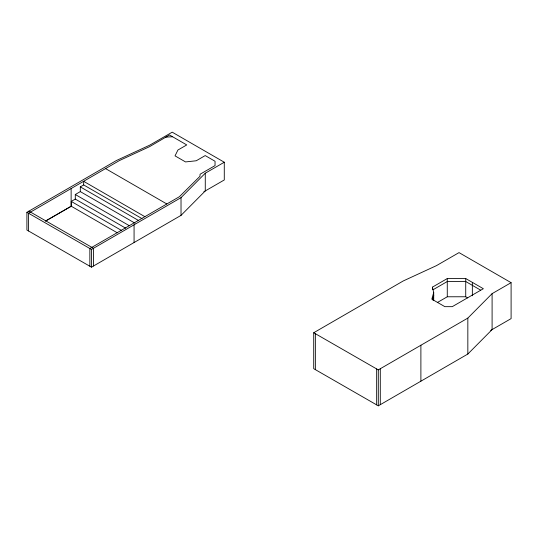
<?xml version="1.0" encoding="UTF-8"?>
<svg xmlns="http://www.w3.org/2000/svg" width="538" height="538" viewBox="0 0 538 538"><rect width="100%" height="100%" fill="white"/><g stroke="black" fill="none" stroke-linecap="round" stroke-linejoin="round"><path stroke-width="0.81" d="M432.424 287.137L433.709 292.558L431.839 299.148L444.859 306.66L452.263 306.66L483.346 288.718L465.726 278.549L447.273 278.563L432.424 287.137L432.424 289.37M432.465 299.915L433.709 295.523L433.346 293.977M224.285 162.234L172.214 132.173L149.705 145.166L116.443 160.512L26.9 212.302L26.9 230.035L91.48 267.171L91.48 249.444L181.024 197.648L205.274 173.209L224.279 162.234L224.285 179.961L203.875 191.743M91.48 267.171L181.024 215.382L205.274 190.936L205.274 173.209M511.1 282.672L459.028 252.611L436.52 265.604L403.258 280.95L313.715 332.746L313.715 368.685L378.301 405.827L378.301 369.882L467.838 318.092L492.095 293.647L511.1 282.672L511.1 318.617L490.69 330.399M378.301 405.827L467.838 354.038L492.095 329.592L492.095 293.647M89.846 266.229L89.846 248.502L179.383 196.713L199.968 176.303L200.075 174.245L215.045 165.603L215.045 161.259L205.213 155.583L196.242 160.768L185.536 161.931L175.032 155.865L177.93 150.028L186.753 144.93L169.524 134.984L149.564 146.666L119.342 160.6L28.534 213.243L28.534 230.977M135.018 223.196L80.31 191.609L80.31 186.874L83.659 184.938L141.965 218.603M125.677 228.179L75.286 199.087L75.286 194.507L80.31 191.609M117.318 232.819L71.245 206.222L71.245 201.42L75.286 199.087M71.245 206.222L45.528 221.071L71.13 206.289L71.13 188.556M433.13 289.7L447.273 281.535L465.726 281.515L480.595 290.103M437.374 302.497L447.273 296.781L465.726 296.761L467.71 297.911M165.805 137.129L172.564 136.739M313.715 332.746L378.301 369.882M28.897 211.145L93.477 248.287L93.477 266.014M26.9 212.302L91.48 249.444M105.63 168.643L166.814 203.969M144.843 216.653L83.659 181.326L83.659 184.938M80.31 186.874L138.616 220.54M75.286 194.507L129.281 225.678M71.245 201.42L121.635 230.513M472.351 282.369L472.351 295.772M467.838 318.092L467.838 354.038M465.726 278.549L465.726 296.761M447.273 278.563L447.273 296.781M433.709 292.558L433.709 300.339M420.891 345.194L420.891 381.139M380.292 368.725L380.292 404.67M376.661 368.94L376.661 404.885M315.355 333.688L315.355 369.626M181.024 197.648L181.024 215.382M134.07 224.756L134.07 242.49"/></g></svg>
